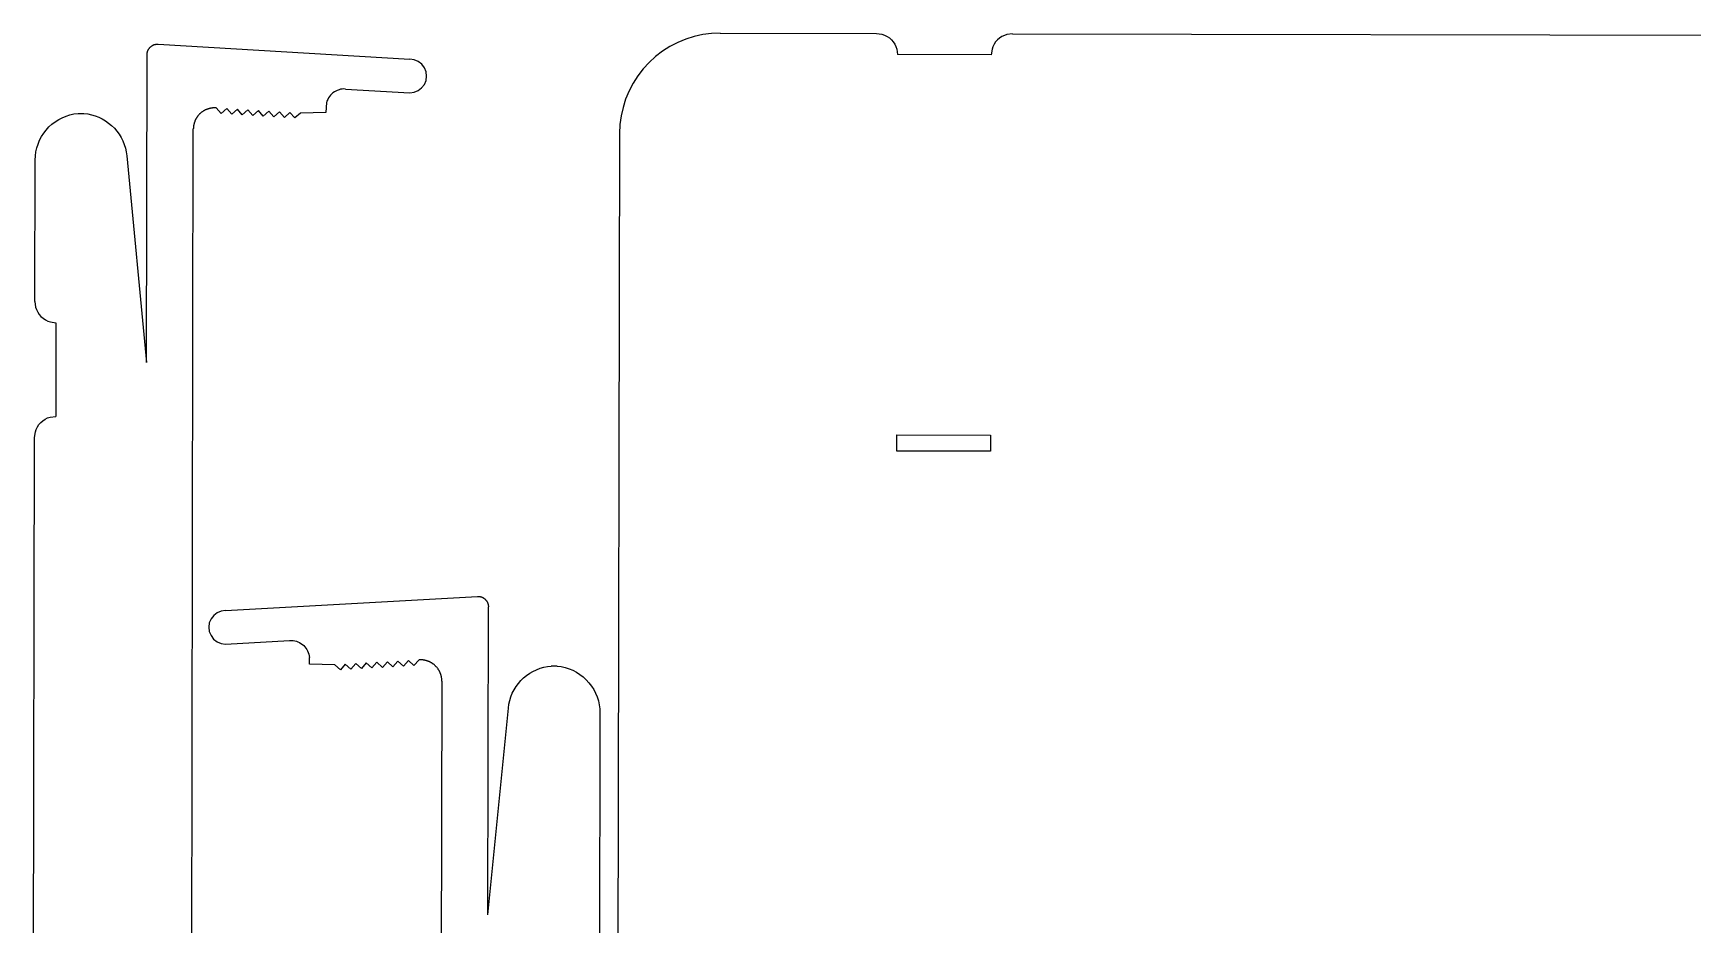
# Model space of a CAD drawing. Extents: x -157 to 157, y -85 to 85.
# Drawn here: x -157.4 to 0, y 0.7 to 85.3 of the extents above; entities that cross this region are included whole.
import ezdxf

# ---------------------------------------------------------------- set-up
doc = ezdxf.new("R2010")
doc.units = 0
doc.header["$MEASUREMENT"] = 0
doc.layers.get('0').update_dxf_attribs({"linetype": 'CONTINUOUS'})

msp = doc.modelspace()

# ---------------------------------------------------------------- linework, layer by layer
for p, q in [((-94.72, 85.01), (-95.51, 84.76)), ((-93.91, 85.19), (-94.72, 85.01)), ((-93.08, 85.3), (-93.91, 85.19)), ((-92.25, 85.33), (-93.08, 85.3)), ((-92.25, 85.33), (-77.43, 85.3)), ((-77.43, 85.3), (-76.91, 85.23)), ((-76.91, 85.23), (-76.66, 85.15)), ((-76.66, 85.15), (-76.43, 85.03)), ((-76.43, 85.03), (-76.21, 84.88)), ((-65.54, 85.01), (-65.76, 84.86)), ((-65.3, 85.12), (-65.54, 85.01)), ((-65.06, 85.21), (-65.3, 85.12)), ((-64.54, 85.27), (-65.06, 85.21)), ((-64.54, 85.27), (8.92, 85.13)), ((-146.61, 83.41), (-146.6, 83.44)), ((-146.6, 83.49), (-146.59, 83.52)), ((-146.6, 83.47), (-146.6, 83.49)), ((-146.6, 83.44), (-146.6, 83.47)), ((-146.59, 83.52), (-146.58, 83.54)), ((-146.58, 83.57), (-146.57, 83.59)), ((-146.58, 83.54), (-146.58, 83.57)), ((-146.57, 83.59), (-146.56, 83.62)), ((-146.56, 83.62), (-146.55, 83.64)), ((-146.55, 83.64), (-146.54, 83.67)), ((-146.54, 83.67), (-146.53, 83.69)), ((-146.53, 83.69), (-146.52, 83.71)), ((-146.52, 83.71), (-146.51, 83.74)), ((-146.51, 83.74), (-146.5, 83.76)), ((-146.5, 83.76), (-146.49, 83.78)), ((-146.49, 83.78), (-146.47, 83.8)), ((-146.47, 83.8), (-146.46, 83.83)), ((-146.46, 83.83), (-146.45, 83.85)), ((-146.45, 83.85), (-146.43, 83.87)), ((-146.43, 83.87), (-146.42, 83.89)), ((-146.42, 83.89), (-146.4, 83.91)), ((-146.4, 83.91), (-146.38, 83.94)), ((-146.38, 83.94), (-146.35, 83.97)), ((-146.35, 83.97), (-146.33, 83.99)), ((-146.33, 83.99), (-146.3, 84.02)), ((-146.3, 84.02), (-146.27, 84.04)), ((-146.27, 84.04), (-146.24, 84.07)), ((-146.24, 84.07), (-146.21, 84.09)), ((-146.21, 84.09), (-146.18, 84.11)), ((-146.18, 84.11), (-146.16, 84.13)), ((-146.16, 84.13), (-146.14, 84.14)), ((-146.14, 84.14), (-146.12, 84.16)), ((-146.12, 84.16), (-146.1, 84.17)), ((-146.1, 84.17), (-146.07, 84.18)), ((-146.07, 84.18), (-146.05, 84.19)), ((-146.05, 84.19), (-146.03, 84.2)), ((-146.03, 84.2), (-146, 84.21)), ((-146, 84.21), (-145.98, 84.22)), ((-145.98, 84.22), (-145.96, 84.23)), ((-145.96, 84.23), (-145.93, 84.24)), ((-145.93, 84.24), (-145.91, 84.25)), ((-145.91, 84.25), (-145.88, 84.25)), ((-145.88, 84.25), (-145.86, 84.26)), ((-145.86, 84.26), (-145.83, 84.27)), ((-145.83, 84.27), (-145.81, 84.27)), ((-145.81, 84.27), (-145.78, 84.28)), ((-145.78, 84.28), (-145.76, 84.28)), ((-145.76, 84.28), (-145.73, 84.28)), ((-145.73, 84.28), (-145.71, 84.29)), ((-145.71, 84.29), (-145.67, 84.29)), ((-145.67, 84.29), (-145.63, 84.29)), ((-145.63, 84.29), (-145.59, 84.29)), ((-145.59, 84.29), (-145.56, 84.29)), ((-145.56, 84.29), (-121.69, 82.85)), ((-97.72, 83.62), (-98.38, 83.11)), ((-97.02, 84.06), (-97.72, 83.62)), ((-96.28, 84.45), (-97.02, 84.06)), ((-95.51, 84.76), (-96.28, 84.45)), ((-76.21, 84.88), (-76.02, 84.71)), ((-76.02, 84.71), (-75.84, 84.51)), ((-75.84, 84.51), (-75.7, 84.3)), ((-75.7, 84.3), (-75.58, 84.06)), ((-75.58, 84.06), (-75.5, 83.81)), ((-75.5, 83.81), (-75.43, 83.3)), ((-66.47, 83.8), (-66.54, 83.28)), ((-66.39, 84.04), (-66.47, 83.8)), ((-66.27, 84.28), (-66.39, 84.04)), ((-66.13, 84.5), (-66.27, 84.28)), ((-65.95, 84.69), (-66.13, 84.5)), ((-65.76, 84.86), (-65.95, 84.69)), ((-146.67, 54.06), (-146.62, 83.29)), ((-146.62, 83.33), (-146.61, 83.37)), ((-146.62, 83.29), (-146.62, 83.33)), ((-146.61, 83.37), (-146.61, 83.41)), ((-121.28, 82.79), (-121.69, 82.85)), ((-120.89, 82.63), (-121.28, 82.79)), ((-120.56, 82.38), (-120.89, 82.63)), ((-120.31, 82.05), (-120.56, 82.38)), ((-120.15, 81.67), (-120.31, 82.05)), ((-99.56, 81.94), (-100.06, 81.28)), ((-98.99, 82.55), (-99.56, 81.94)), ((-98.38, 83.11), (-98.99, 82.55)), ((-66.54, 83.28), (-75.43, 83.3)), ((-120.57, 80.13), (-120.31, 80.46)), ((-120.31, 80.46), (-120.15, 80.84)), ((-120.1, 81.25), (-120.15, 81.67)), ((-120.15, 80.84), (-120.1, 81.25)), ((-100.51, 80.58), (-100.9, 79.85)), ((-100.06, 81.28), (-100.51, 80.58)), ((-129.6, 78.74), (-129.67, 77.79)), ((-129.55, 78.89), (-129.6, 78.74)), ((-129.48, 79.04), (-129.55, 78.89)), ((-129.41, 79.18), (-129.48, 79.04)), ((-129.32, 79.32), (-129.41, 79.18)), ((-129.22, 79.44), (-129.32, 79.32)), ((-129.1, 79.56), (-129.22, 79.44)), ((-128.98, 79.66), (-129.1, 79.56)), ((-128.85, 79.75), (-128.98, 79.66)), ((-128.71, 79.83), (-128.85, 79.75)), ((-128.57, 79.9), (-128.71, 79.83)), ((-128.41, 79.96), (-128.57, 79.9)), ((-128.26, 80), (-128.41, 79.96)), ((-128.1, 80.02), (-128.26, 80)), ((-127.94, 80.04), (-128.1, 80.02)), ((-127.78, 80.03), (-127.94, 80.04)), ((-127.78, 80.03), (-121.69, 79.67)), ((-121.69, 79.67), (-121.28, 79.72)), ((-121.28, 79.72), (-120.9, 79.88)), ((-120.9, 79.88), (-120.57, 80.13)), ((-101.22, 79.08), (-101.47, 78.29)), ((-100.9, 79.85), (-101.22, 79.08)), ((-155, 77.13), (-154.66, 77.31)), ((-154.66, 77.31), (-154.3, 77.46)), ((-154.3, 77.46), (-153.93, 77.58)), ((-153.93, 77.58), (-153.55, 77.66)), ((-153.55, 77.66), (-153.16, 77.71)), ((-153.16, 77.71), (-152.96, 77.72)), ((-152.96, 77.72), (-152.78, 77.72)), ((-152.78, 77.72), (-152.6, 77.71)), ((-152.6, 77.71), (-152.24, 77.66)), ((-152.24, 77.66), (-151.88, 77.59)), ((-151.88, 77.59), (-151.53, 77.49)), ((-151.53, 77.49), (-151.19, 77.35)), ((-151.19, 77.35), (-150.87, 77.2)), ((-150.87, 77.2), (-150.55, 77.01)), ((-142.01, 77.15), (-142.02, 77.12)), ((-141.99, 77.17), (-142.01, 77.15)), ((-141.98, 77.19), (-141.99, 77.17)), ((-141.97, 77.22), (-141.98, 77.19)), ((-141.96, 77.24), (-141.97, 77.22)), ((-141.94, 77.26), (-141.96, 77.24)), ((-141.93, 77.28), (-141.94, 77.26)), ((-141.92, 77.3), (-141.93, 77.28)), ((-141.9, 77.32), (-141.92, 77.3)), ((-141.89, 77.35), (-141.9, 77.32)), ((-141.87, 77.37), (-141.89, 77.35)), ((-141.86, 77.39), (-141.87, 77.37)), ((-141.84, 77.41), (-141.86, 77.39)), ((-141.83, 77.43), (-141.84, 77.41)), ((-141.81, 77.45), (-141.83, 77.43)), ((-141.8, 77.47), (-141.81, 77.45)), ((-141.77, 77.51), (-141.8, 77.47)), ((-141.73, 77.55), (-141.77, 77.51)), ((-141.7, 77.59), (-141.73, 77.55)), ((-141.67, 77.62), (-141.7, 77.59)), ((-141.63, 77.66), (-141.67, 77.62)), ((-141.59, 77.69), (-141.63, 77.66)), ((-141.56, 77.73), (-141.59, 77.69)), ((-141.52, 77.76), (-141.56, 77.73)), ((-141.48, 77.79), (-141.52, 77.76)), ((-141.44, 77.82), (-141.48, 77.79)), ((-141.4, 77.85), (-141.44, 77.82)), ((-141.36, 77.88), (-141.4, 77.85)), ((-141.34, 77.9), (-141.36, 77.88)), ((-141.32, 77.91), (-141.34, 77.9)), ((-141.3, 77.92), (-141.32, 77.91)), ((-141.28, 77.94), (-141.3, 77.92)), ((-141.25, 77.95), (-141.28, 77.94)), ((-141.23, 77.96), (-141.25, 77.95)), ((-141.21, 77.98), (-141.23, 77.96)), ((-141.19, 77.99), (-141.21, 77.98)), ((-141.16, 78), (-141.19, 77.99)), ((-141.14, 78.01), (-141.16, 78)), ((-141.12, 78.02), (-141.14, 78.01)), ((-141.1, 78.04), (-141.12, 78.02)), ((-141.07, 78.05), (-141.1, 78.04)), ((-141.05, 78.06), (-141.07, 78.05)), ((-141.03, 78.07), (-141.05, 78.06)), ((-141, 78.08), (-141.03, 78.07)), ((-140.98, 78.09), (-141, 78.08)), ((-140.95, 78.1), (-140.98, 78.09)), ((-140.93, 78.11), (-140.95, 78.1)), ((-140.91, 78.12), (-140.93, 78.11)), ((-140.88, 78.12), (-140.91, 78.12)), ((-140.86, 78.13), (-140.88, 78.12)), ((-140.83, 78.14), (-140.86, 78.13)), ((-140.81, 78.15), (-140.83, 78.14)), ((-140.78, 78.16), (-140.81, 78.15)), ((-140.76, 78.16), (-140.78, 78.16)), ((-140.73, 78.17), (-140.76, 78.16)), ((-140.71, 78.18), (-140.73, 78.17)), ((-140.68, 78.18), (-140.71, 78.18)), ((-140.66, 78.19), (-140.68, 78.18)), ((-140.63, 78.19), (-140.66, 78.19)), ((-140.61, 78.2), (-140.63, 78.19)), ((-140.58, 78.2), (-140.61, 78.2)), ((-140.56, 78.21), (-140.58, 78.2)), ((-140.53, 78.21), (-140.56, 78.21)), ((-140.51, 78.21), (-140.53, 78.21)), ((-140.48, 78.22), (-140.51, 78.21)), ((-140.46, 78.22), (-140.48, 78.22)), ((-140.43, 78.22), (-140.46, 78.22)), ((-140.41, 78.23), (-140.43, 78.22)), ((-140.36, 78.23), (-140.41, 78.23)), ((-140.3, 78.23), (-140.36, 78.23)), ((-140.25, 78.23), (-140.3, 78.23)), ((-140.2, 78.23), (-140.25, 78.23)), ((-140.15, 78.23), (-140.2, 78.23)), ((-140.1, 78.23), (-140.15, 78.23)), ((-140.05, 78.23), (-140.1, 78.23)), ((-139.58, 77.7), (-140.05, 78.23)), ((-139.05, 78.17), (-139.58, 77.7)), ((-138.58, 77.64), (-139.05, 78.17)), ((-138.05, 78.11), (-138.58, 77.64)), ((-137.58, 77.58), (-138.05, 78.11)), ((-137.05, 78.05), (-137.58, 77.58)), ((-136.58, 77.52), (-137.05, 78.05)), ((-136.06, 77.99), (-136.58, 77.52)), ((-135.59, 77.46), (-136.06, 77.99)), ((-135.06, 77.93), (-135.59, 77.46)), ((-134.59, 77.4), (-135.06, 77.93)), ((-134.06, 77.87), (-134.59, 77.4)), ((-133.59, 77.34), (-134.06, 77.87)), ((-133.06, 77.81), (-133.59, 77.34)), ((-132.59, 77.28), (-133.06, 77.81)), ((-132.06, 77.74), (-132.59, 77.28)), ((-129.67, 77.79), (-132.06, 77.74)), ((-101.65, 77.48), (-101.76, 76.65)), ((-101.47, 78.29), (-101.65, 77.48)), ((-156.63, 75.51), (-156.42, 75.84)), ((-156.42, 75.84), (-156.19, 76.14)), ((-156.19, 76.14), (-155.92, 76.43)), ((-155.92, 76.43), (-155.64, 76.69)), ((-155.64, 76.69), (-155.33, 76.93)), ((-155.33, 76.93), (-155, 77.13)), ((-150.55, 77.01), (-150.26, 76.8)), ((-150.26, 76.8), (-149.98, 76.57)), ((-149.98, 76.57), (-149.72, 76.31)), ((-149.72, 76.31), (-149.48, 76.03)), ((-149.48, 76.03), (-149.27, 75.74)), ((-149.27, 75.74), (-149.08, 75.43)), ((-142.42, -22.43), (-142.23, 76.24)), ((-142.22, 76.29), (-142.23, 76.24)), ((-142.21, 76.44), (-142.22, 76.39)), ((-142.22, 76.39), (-142.22, 76.34)), ((-142.22, 76.34), (-142.22, 76.29)), ((-142.2, 76.54), (-142.21, 76.49)), ((-142.21, 76.49), (-142.21, 76.44)), ((-142.19, 76.59), (-142.2, 76.56)), ((-142.2, 76.56), (-142.2, 76.54)), ((-142.18, 76.64), (-142.19, 76.61)), ((-142.19, 76.61), (-142.19, 76.59)), ((-142.17, 76.69), (-142.18, 76.66)), ((-142.18, 76.66), (-142.18, 76.64)), ((-142.16, 76.74), (-142.17, 76.71)), ((-142.17, 76.71), (-142.17, 76.69)), ((-142.15, 76.76), (-142.16, 76.74)), ((-142.14, 76.81), (-142.15, 76.79)), ((-142.15, 76.79), (-142.15, 76.76)), ((-142.13, 76.84), (-142.14, 76.81)), ((-142.12, 76.86), (-142.13, 76.84)), ((-142.11, 76.91), (-142.12, 76.89)), ((-142.12, 76.89), (-142.12, 76.86)), ((-142.1, 76.93), (-142.11, 76.91)), ((-142.09, 76.96), (-142.1, 76.93)), ((-142.08, 76.98), (-142.09, 76.96)), ((-142.07, 77.01), (-142.08, 76.98)), ((-142.06, 77.03), (-142.07, 77.01)), ((-142.05, 77.05), (-142.06, 77.03)), ((-142.04, 77.08), (-142.05, 77.05)), ((-142.03, 77.1), (-142.04, 77.08)), ((-142.02, 77.12), (-142.03, 77.1)), ((-101.8, 75.82), (-101.96, -5.14)), ((-101.76, 76.65), (-101.8, 75.82)), ((-157.21, 73.68), (-157.16, 74.06)), ((-157.16, 74.06), (-157.08, 74.44)), ((-157.08, 74.44), (-156.96, 74.81)), ((-156.96, 74.81), (-156.81, 75.17)), ((-156.81, 75.17), (-156.63, 75.51)), ((-149.08, 75.43), (-148.92, 75.1)), ((-148.92, 75.1), (-148.78, 74.77)), ((-148.78, 74.77), (-148.67, 74.42)), ((-148.67, 74.42), (-148.6, 74.06)), ((-148.6, 74.06), (-148.55, 73.7)), ((-157.26, 59.85), (-157.23, 73.29)), ((-157.23, 73.29), (-157.21, 73.68)), ((-148.55, 73.7), (-146.67, 54.06)), ((-157.26, 59.85), (-157.19, 59.34)), ((-157.19, 59.34), (-157.11, 59.09)), ((-157.11, 59.09), (-156.99, 58.85)), ((-156.99, 58.85), (-156.85, 58.64)), ((-156.85, 58.64), (-156.68, 58.44)), ((-156.68, 58.44), (-156.48, 58.27)), ((-156.48, 58.27), (-156.26, 58.12)), ((-156.26, 58.12), (-156.03, 58)), ((-156.03, 58), (-155.78, 57.92)), ((-155.78, 57.92), (-155.26, 57.85)), ((-155.26, 57.85), (-155.28, 48.96)), ((-156.28, 48.69), (-156.05, 48.81)), ((-156.05, 48.81), (-155.8, 48.89)), ((-155.8, 48.89), (-155.28, 48.96)), ((-157.28, 46.96), (-157.21, 47.48)), ((-157.21, 47.48), (-157.13, 47.73)), ((-157.13, 47.73), (-157.01, 47.96)), ((-157.01, 47.96), (-156.87, 48.18)), ((-156.87, 48.18), (-156.7, 48.38)), ((-156.7, 48.38), (-156.5, 48.55)), ((-156.5, 48.55), (-156.28, 48.69)), ((-157.42, -19.41), (-157.28, 46.96)), ((-75.51, 45.67), (-75.5, 47.2)), ((-66.62, 45.65), (-75.51, 45.67)), ((-75.5, 47.2), (-66.61, 47.18)), ((-66.61, 47.18), (-66.62, 45.65)), ((-139.17, 30.53), (-115.26, 31.88)), ((-115.26, 31.88), (-115.22, 31.88)), ((-115.22, 31.88), (-115.18, 31.88)), ((-115.18, 31.88), (-115.14, 31.88)), ((-115.14, 31.88), (-115.12, 31.87)), ((-115.12, 31.87), (-115.09, 31.87)), ((-115.09, 31.87), (-115.07, 31.87)), ((-115.07, 31.87), (-115.04, 31.86)), ((-115.04, 31.86), (-115.02, 31.86)), ((-115.02, 31.86), (-114.99, 31.85)), ((-114.99, 31.85), (-114.97, 31.84)), ((-114.97, 31.84), (-114.94, 31.84)), ((-114.94, 31.84), (-114.92, 31.83)), ((-114.92, 31.83), (-114.89, 31.82)), ((-114.89, 31.82), (-114.87, 31.81)), ((-114.87, 31.81), (-114.84, 31.8)), ((-114.84, 31.8), (-114.82, 31.79)), ((-114.82, 31.79), (-114.8, 31.78)), ((-114.8, 31.78), (-114.77, 31.77)), ((-114.77, 31.77), (-114.75, 31.76)), ((-114.75, 31.76), (-114.73, 31.74)), ((-114.73, 31.74), (-114.71, 31.73)), ((-114.71, 31.73), (-114.69, 31.72)), ((-114.69, 31.72), (-114.67, 31.7)), ((-114.67, 31.7), (-114.63, 31.68)), ((-114.63, 31.68), (-114.6, 31.66)), ((-114.6, 31.66), (-114.58, 31.63)), ((-114.58, 31.63), (-114.55, 31.61)), ((-114.55, 31.61), (-114.52, 31.58)), ((-114.52, 31.58), (-114.5, 31.55)), ((-114.5, 31.55), (-114.47, 31.53)), ((-114.47, 31.53), (-114.45, 31.5)), ((-114.45, 31.5), (-114.43, 31.48)), ((-140.29, 30.07), (-140.55, 29.74)), ((-139.96, 30.32), (-140.29, 30.07)), ((-139.58, 30.48), (-139.96, 30.32)), ((-139.17, 30.53), (-139.58, 30.48)), ((-114.43, 31.48), (-114.42, 31.46)), ((-114.42, 31.46), (-114.4, 31.43)), ((-114.4, 31.43), (-114.39, 31.41)), ((-114.39, 31.41), (-114.38, 31.39)), ((-114.38, 31.39), (-114.36, 31.37)), ((-114.36, 31.37), (-114.35, 31.35)), ((-114.35, 31.35), (-114.34, 31.32)), ((-114.34, 31.32), (-114.33, 31.3)), ((-114.33, 31.3), (-114.32, 31.28)), ((-114.32, 31.28), (-114.31, 31.25)), ((-114.31, 31.25), (-114.3, 31.23)), ((-114.3, 31.23), (-114.29, 31.2)), ((-114.29, 31.2), (-114.28, 31.18)), ((-114.29, 1.65), (-114.24, 30.88)), ((-114.28, 31.18), (-114.27, 31.15)), ((-114.27, 31.15), (-114.27, 31.13)), ((-114.27, 31.13), (-114.26, 31.11)), ((-114.26, 31.11), (-114.26, 31.08)), ((-114.26, 31.08), (-114.25, 31.06)), ((-114.25, 31.06), (-114.25, 31.03)), ((-114.25, 31.03), (-114.24, 30.99)), ((-114.24, 30.99), (-114.24, 30.95)), ((-114.24, 30.95), (-114.24, 30.92)), ((-114.24, 30.92), (-114.24, 30.88)), ((-140.71, 29.36), (-140.76, 28.95)), ((-140.76, 28.95), (-140.71, 28.53)), ((-140.55, 29.74), (-140.71, 29.36)), ((-140.71, 28.53), (-140.55, 28.15)), ((-140.55, 28.15), (-140.3, 27.82)), ((-140.3, 27.82), (-139.97, 27.57)), ((-139.97, 27.57), (-139.58, 27.41)), ((-139.58, 27.41), (-139.17, 27.35)), ((-139.17, 27.35), (-133.09, 27.7)), ((-133.09, 27.7), (-132.93, 27.7)), ((-132.93, 27.7), (-132.76, 27.69)), ((-132.76, 27.69), (-132.61, 27.66)), ((-132.61, 27.66), (-132.45, 27.62)), ((-132.45, 27.62), (-132.3, 27.56)), ((-132.3, 27.56), (-132.15, 27.49)), ((-132.15, 27.49), (-132.02, 27.41)), ((-132.02, 27.41), (-131.88, 27.32)), ((-131.88, 27.32), (-131.76, 27.21)), ((-131.76, 27.21), (-131.65, 27.1)), ((-131.65, 27.1), (-131.55, 26.97)), ((-131.55, 26.97), (-131.46, 26.84)), ((-131.46, 26.84), (-131.39, 26.7)), ((-131.39, 26.7), (-131.32, 26.55)), ((-131.32, 26.55), (-131.27, 26.39)), ((-131.27, 26.39), (-131.21, 26.08)), ((-131.21, 25.45), (-131.21, 26.08)), ((-128.81, 25.39), (-131.21, 25.45)), ((-128.28, 24.92), (-128.81, 25.39)), ((-127.81, 25.45), (-128.28, 24.92)), ((-127.29, 24.98), (-127.81, 25.45)), ((-126.82, 25.5), (-127.29, 24.98)), ((-126.29, 25.03), (-126.82, 25.5)), ((-125.82, 25.56), (-126.29, 25.03)), ((-125.29, 25.09), (-125.82, 25.56)), ((-124.82, 25.62), (-125.29, 25.09)), ((-124.29, 25.14), (-124.82, 25.62)), ((-123.82, 25.67), (-124.29, 25.14)), ((-123.29, 25.2), (-123.82, 25.67)), ((-122.82, 25.73), (-123.29, 25.2)), ((-122.29, 25.26), (-122.82, 25.73)), ((-121.82, 25.78), (-122.29, 25.26)), ((-121.3, 25.31), (-121.82, 25.78)), ((-120.82, 25.84), (-121.3, 25.31)), ((-120.77, 25.84), (-120.82, 25.84)), ((-120.72, 25.85), (-120.77, 25.84)), ((-120.67, 25.85), (-120.72, 25.85)), ((-120.62, 25.85), (-120.67, 25.85)), ((-120.57, 25.84), (-120.62, 25.85)), ((-120.52, 25.84), (-120.57, 25.84)), ((-120.47, 25.84), (-120.52, 25.84)), ((-120.44, 25.84), (-120.47, 25.84)), ((-120.42, 25.83), (-120.44, 25.84)), ((-120.39, 25.83), (-120.42, 25.83)), ((-120.37, 25.83), (-120.39, 25.83)), ((-120.34, 25.82), (-120.37, 25.83)), ((-120.32, 25.82), (-120.34, 25.82)), ((-120.29, 25.81), (-120.32, 25.82)), ((-120.26, 25.81), (-120.29, 25.81)), ((-120.24, 25.8), (-120.26, 25.81)), ((-120.21, 25.8), (-120.24, 25.8)), ((-120.19, 25.79), (-120.21, 25.8)), ((-120.16, 25.79), (-120.19, 25.79)), ((-120.14, 25.78), (-120.16, 25.79)), ((-120.11, 25.77), (-120.14, 25.78)), ((-120.09, 25.77), (-120.11, 25.77)), ((-120.07, 25.76), (-120.09, 25.77)), ((-120.04, 25.75), (-120.07, 25.76)), ((-120.02, 25.74), (-120.04, 25.75)), ((-119.99, 25.73), (-120.02, 25.74)), ((-119.97, 25.72), (-119.99, 25.73)), ((-119.94, 25.72), (-119.97, 25.72)), ((-119.92, 25.71), (-119.94, 25.72)), ((-119.9, 25.7), (-119.92, 25.71)), ((-119.87, 25.69), (-119.9, 25.7)), ((-119.85, 25.68), (-119.87, 25.69)), ((-119.82, 25.67), (-119.85, 25.68)), ((-119.8, 25.66), (-119.82, 25.67)), ((-119.78, 25.64), (-119.8, 25.66)), ((-119.75, 25.63), (-119.78, 25.64)), ((-119.73, 25.62), (-119.75, 25.63)), ((-119.71, 25.61), (-119.73, 25.62)), ((-119.69, 25.6), (-119.71, 25.61)), ((-119.66, 25.58), (-119.69, 25.6)), ((-119.64, 25.57), (-119.66, 25.58)), ((-119.62, 25.56), (-119.64, 25.57)), ((-119.6, 25.54), (-119.62, 25.56)), ((-119.58, 25.53), (-119.6, 25.54)), ((-119.56, 25.52), (-119.58, 25.53)), ((-119.53, 25.5), (-119.56, 25.52)), ((-119.51, 25.49), (-119.53, 25.5)), ((-119.47, 25.46), (-119.51, 25.49)), ((-119.43, 25.43), (-119.47, 25.46)), ((-119.39, 25.4), (-119.43, 25.43)), ((-119.35, 25.37), (-119.39, 25.4)), ((-119.32, 25.33), (-119.35, 25.37)), ((-119.28, 25.3), (-119.32, 25.33)), ((-119.24, 25.26), (-119.28, 25.3)), ((-119.21, 25.23), (-119.24, 25.26)), ((-119.18, 25.19), (-119.21, 25.23)), ((-119.14, 25.15), (-119.18, 25.19)), ((-108.99, 25.16), (-108.64, 25.23)), ((-108.64, 25.23), (-108.28, 25.27)), ((-107.72, 25.26), (-108.28, 25.27)), ((-107.72, 25.26), (-107.34, 25.21)), ((-107.34, 25.21), (-106.96, 25.12)), ((-119.11, 25.12), (-119.14, 25.15)), ((-119.08, 25.08), (-119.11, 25.12)), ((-119.06, 25.06), (-119.08, 25.08)), ((-119.05, 25.04), (-119.06, 25.06)), ((-119.03, 25.02), (-119.05, 25.04)), ((-119.02, 24.99), (-119.03, 25.02)), ((-119, 24.97), (-119.02, 24.99)), ((-118.99, 24.95), (-119, 24.97)), ((-118.97, 24.93), (-118.99, 24.95)), ((-118.96, 24.91), (-118.97, 24.93)), ((-118.95, 24.89), (-118.96, 24.91)), ((-118.93, 24.87), (-118.95, 24.89)), ((-118.92, 24.84), (-118.93, 24.87)), ((-118.91, 24.82), (-118.92, 24.84)), ((-118.9, 24.8), (-118.91, 24.82)), ((-118.88, 24.78), (-118.9, 24.8)), ((-118.87, 24.75), (-118.88, 24.78)), ((-118.86, 24.73), (-118.87, 24.75)), ((-118.85, 24.71), (-118.86, 24.73)), ((-118.84, 24.68), (-118.85, 24.71)), ((-118.66, 23.84), (-118.85, -74.83)), ((-118.83, 24.66), (-118.84, 24.68)), ((-118.82, 24.64), (-118.83, 24.66)), ((-118.81, 24.61), (-118.82, 24.64)), ((-118.8, 24.59), (-118.81, 24.61)), ((-118.79, 24.56), (-118.8, 24.59)), ((-118.78, 24.54), (-118.79, 24.56)), ((-118.77, 24.52), (-118.78, 24.54)), ((-118.76, 24.49), (-118.77, 24.52)), ((-118.75, 24.47), (-118.76, 24.49)), ((-118.75, 24.44), (-118.75, 24.47)), ((-118.74, 24.42), (-118.75, 24.44)), ((-118.73, 24.39), (-118.74, 24.42)), ((-118.72, 24.37), (-118.73, 24.39)), ((-118.72, 24.34), (-118.72, 24.37)), ((-118.71, 24.32), (-118.72, 24.34)), ((-118.71, 24.29), (-118.71, 24.32)), ((-118.7, 24.27), (-118.71, 24.29)), ((-118.69, 24.24), (-118.7, 24.27)), ((-118.69, 24.22), (-118.69, 24.24)), ((-118.69, 24.19), (-118.69, 24.22)), ((-118.68, 24.17), (-118.69, 24.19)), ((-118.68, 24.14), (-118.68, 24.17)), ((-118.67, 24.09), (-118.68, 24.14)), ((-118.66, 24.04), (-118.67, 24.09)), ((-118.66, 23.99), (-118.66, 24.04)), ((-118.66, 23.94), (-118.66, 23.99)), ((-118.66, 23.89), (-118.66, 23.94)), ((-118.66, 23.84), (-118.66, 23.89)), ((-111.4, 23.61), (-111.16, 23.88)), ((-111.16, 23.88), (-110.9, 24.14)), ((-110.9, 24.14), (-110.62, 24.37)), ((-110.62, 24.37), (-110.32, 24.58)), ((-110.32, 24.58), (-110.01, 24.76)), ((-110.01, 24.76), (-109.68, 24.92)), ((-109.68, 24.92), (-109.34, 25.05)), ((-109.34, 25.05), (-108.99, 25.16)), ((-106.96, 25.12), (-106.59, 25.01)), ((-106.59, 25.01), (-106.23, 24.86)), ((-106.23, 24.86), (-105.88, 24.68)), ((-105.88, 24.68), (-105.56, 24.47)), ((-105.56, 24.47), (-105.25, 24.23)), ((-105.25, 24.23), (-104.96, 23.97)), ((-104.96, 23.97), (-104.7, 23.68)), ((-104.7, 23.68), (-104.46, 23.37)), ((-112.21, 22), (-112.1, 22.34)), ((-112.1, 22.34), (-111.97, 22.68)), ((-111.97, 22.68), (-111.8, 23.01)), ((-111.8, 23.01), (-111.61, 23.32)), ((-111.61, 23.32), (-111.4, 23.61)), ((-104.46, 23.37), (-104.25, 23.05)), ((-104.25, 23.05), (-104.08, 22.7)), ((-104.08, 22.7), (-103.93, 22.34)), ((-103.93, 22.34), (-103.81, 21.97)), ((-114.29, 1.65), (-112.34, 21.28)), ((-112.34, 21.28), (-112.29, 21.64)), ((-112.29, 21.64), (-112.21, 22)), ((-103.81, 21.97), (-103.73, 21.59)), ((-103.66, 20.82), (-103.79, -45.55)), ((-103.73, 21.59), (-103.68, 21.21)), ((-103.68, 21.21), (-103.66, 20.82))]:
    msp.add_line(p, q)

doc.saveas('drawing.dxf')
